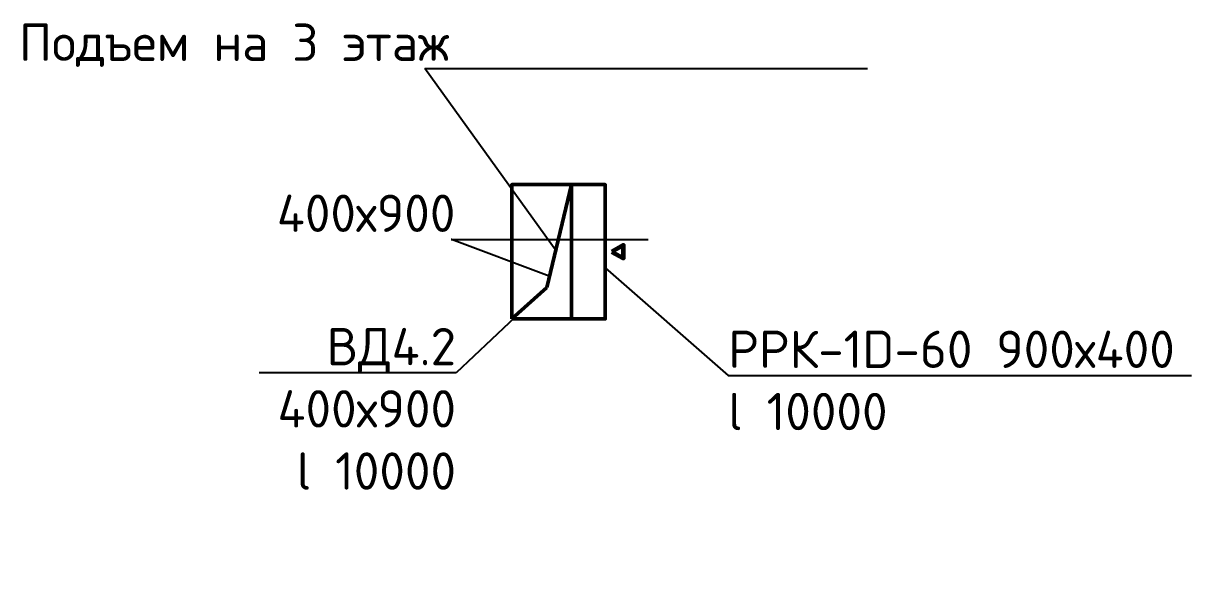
# Model space of a CAD drawing. Header units: millimetres. Extents: x -99936 to 523262, y -63190 to 327013.
# Drawn here: x 232233 to 240060, y 251028 to 254666 of the extents above; entities that cross this region are included whole.
import ezdxf
from ezdxf import colors
from ezdxf.entities.mleader import LeaderData, LeaderLine
from ezdxf.math import Vec2, Vec3

# ---------------------------------------------------------------- set-up
doc = ezdxf.new("R2010")
doc.units = ezdxf.units.MM
doc.layers.add('Вытяжка', color=5, linetype='Continuous', lineweight=60)
doc.layers.add('ДУ', color=5, linetype='Continuous', lineweight=50)
doc.styles.add('ISOCPEUR', font='isocpeur.ttf', dxfattribs={"height": 250})

# ---------------------------------------------------------------- blocks, each defined once
blk = doc.blocks.new('*U2030')
for p, q in [((0, 450), (0, -450)), ((0, 0), (0, 50))]:
    blk.add_line(p, q)
at = {"layer": 'Вытяжка'}
blk.add_lwpolyline([(45.4, 0), (121.8, -44.1), (121.8, 44.1)], close=True, dxfattribs=at)

msp = doc.modelspace()

# ---------------------------------------------------------------- linework, layer by layer
at = {"layer": 'ДУ'}
for p, q in [((235740.689, 252897.919), (235905.412, 253587.266)), ((235505.412, 252687.266), (235740.689, 252897.919))]:
    msp.add_line(p, q, dxfattribs=at)
for points in [[(235505.412, 252687.266), (235505.412, 253587.266), (235905.412, 253587.266), (235905.412, 252687.266)], [(235905.412, 253587.266), (236131.412, 253587.266), (236131.412, 252687.266), (235905.412, 252687.266)]]:
    msp.add_lwpolyline(points, close=True, dxfattribs=at)

# ---------------------------------------------------------------- block references
msp.add_blockref('*U2030', (236131.412, 253137.266), dxfattribs=at)

# ---------------------------------------------------------------- leaders
at = {"ltscale": 10}
ml = msp.add_multileader_mtext('Standard', dxfattribs=at)
ml.set_content('Подъем на 3 этаж', color=256, style='ISOCPEUR')
ml.set_leader_properties()
ml.build(insert=Vec2(0, 0))
ml.multileader.update_dxf_attribs({"text_left_attachment_type": 6, "text_right_attachment_type": 6, "dogleg_length": 0.36, "arrow_head_size": 0.18})
ctx = ml.context
ctx.base_point, ctx.char_height, ctx.arrow_head_size, ctx.landing_gap_size, ctx.plane_origin = Vec3(232010.154, 254364.791), 250, 0.18, 0.09, Vec3(235807.412, 253137.266)
ctx.left_attachment, ctx.right_attachment, ctx.text_align_type = 6, 6, 2
notes = []
notes.append((ctx, [(1, (1, 1, 0), (234923.194, 254364.791), (-1, 0), 0.36, [(0, [(235807.412, 253137.266)], 0, [])])]))
ctx.mtext.insert, ctx.mtext.alignment, ctx.mtext.flow_direction = Vec3(235085.471, 254664.791), 3, 5
ml = msp.add_multileader_mtext('Standard', dxfattribs=at)
ml.set_content('400х900', color=256, style='ISOCPEUR')
ml.set_leader_properties()
ml.build(insert=Vec2(0, 0))
ml.multileader.update_dxf_attribs({"text_left_attachment_type": 6, "text_right_attachment_type": 6, "dogleg_length": 0.36, "arrow_head_size": 0.18})
ctx = ml.context
ctx.base_point, ctx.char_height, ctx.arrow_head_size, ctx.landing_gap_size, ctx.plane_origin = Vec3(233900.063, 253219.697), 250, 0.18, 0.09, Vec3(235757.152, 253434.99)
ctx.left_attachment, ctx.right_attachment, ctx.text_align_type = 6, 6, 2
notes.append((ctx, [(1, (1, 1, 0), (235100.603, 253219.697), (-1, 0), 0.36, [(0, [(235757.152, 252973.501)], 0, [])])]))
ctx.mtext.insert, ctx.mtext.alignment, ctx.mtext.flow_direction = Vec3(235127.766, 253519.697), 3, 5
ml = msp.add_multileader_mtext('Standard', dxfattribs=at)
ml.set_content('РРК-1D-60 900х400\\Pl 10000', color=256, style='ISOCPEUR')
ml.set_leader_properties()
ml.build(insert=Vec2(0, 0))
ml.multileader.update_dxf_attribs({"text_left_attachment_type": 6, "text_right_attachment_type": 6, "dogleg_length": 0.36, "arrow_head_size": 0.18})
ctx = ml.context
ctx.base_point, ctx.char_height, ctx.arrow_head_size, ctx.landing_gap_size, ctx.plane_origin = Vec3(236955.564, 252308.605), 250, 0.18, 0.09, Vec3(240142.744, 253028.513)
ctx.left_attachment, ctx.right_attachment = 6, 6
notes.append((ctx, [(1, (1, 1, 0), (236955.204, 252308.605), (1, 0), 0.36, [(0, [(236131.412, 253028.513)], 0, [])])]))
ctx.mtext.insert, ctx.mtext.flow_direction = Vec3(236955.654, 252608.605), 5
ml = msp.add_multileader_mtext('Standard', dxfattribs=at)
ml.set_content('ВД4.2\\P400х900\\Pl 10000', color=256, style='ISOCPEUR')
ml.set_leader_properties()
ml.build(insert=Vec2(0, 0))
ml.multileader.update_dxf_attribs({"text_left_attachment_type": 6, "text_right_attachment_type": 6, "dogleg_length": 0.36, "arrow_head_size": 0.18})
ctx = ml.context
ctx.base_point, ctx.char_height, ctx.arrow_head_size, ctx.landing_gap_size, ctx.plane_origin = Vec3(233932.179, 252326.633), 250, 0.18, 0.09, Vec3(235326.922, 252687.266)
ctx.left_attachment, ctx.right_attachment, ctx.text_align_type = 6, 6, 2
notes.append((ctx, [(0, (1, 1, 0), (235132.719, 252326.633), (-1, 0), 0.36, [(0, [(235607.412, 252773.432)], 0, [])])]))
ctx.mtext.insert, ctx.mtext.alignment, ctx.mtext.flow_direction = Vec3(235132.269, 252626.633), 3, 5
for ctx, leaders in notes:
    for number, flags, end, landing, length, lines in leaders:
        leader = LeaderData()
        leader.index, (leader.has_last_leader_line, leader.has_dogleg_vector, leader.attachment_direction) = number, flags
        leader.last_leader_point, leader.dogleg_vector, leader.dogleg_length = Vec3(end), Vec3(landing), length
        for number, points, colour, breaks in lines:
            line = LeaderLine()
            line.index, line.vertices, line.color, line.breaks = number, Vec3.list(points), colors.encode_raw_color(colour), breaks
            leader.lines.append(line)
        ctx.leaders.append(leader)

doc.saveas('drawing.dxf')
